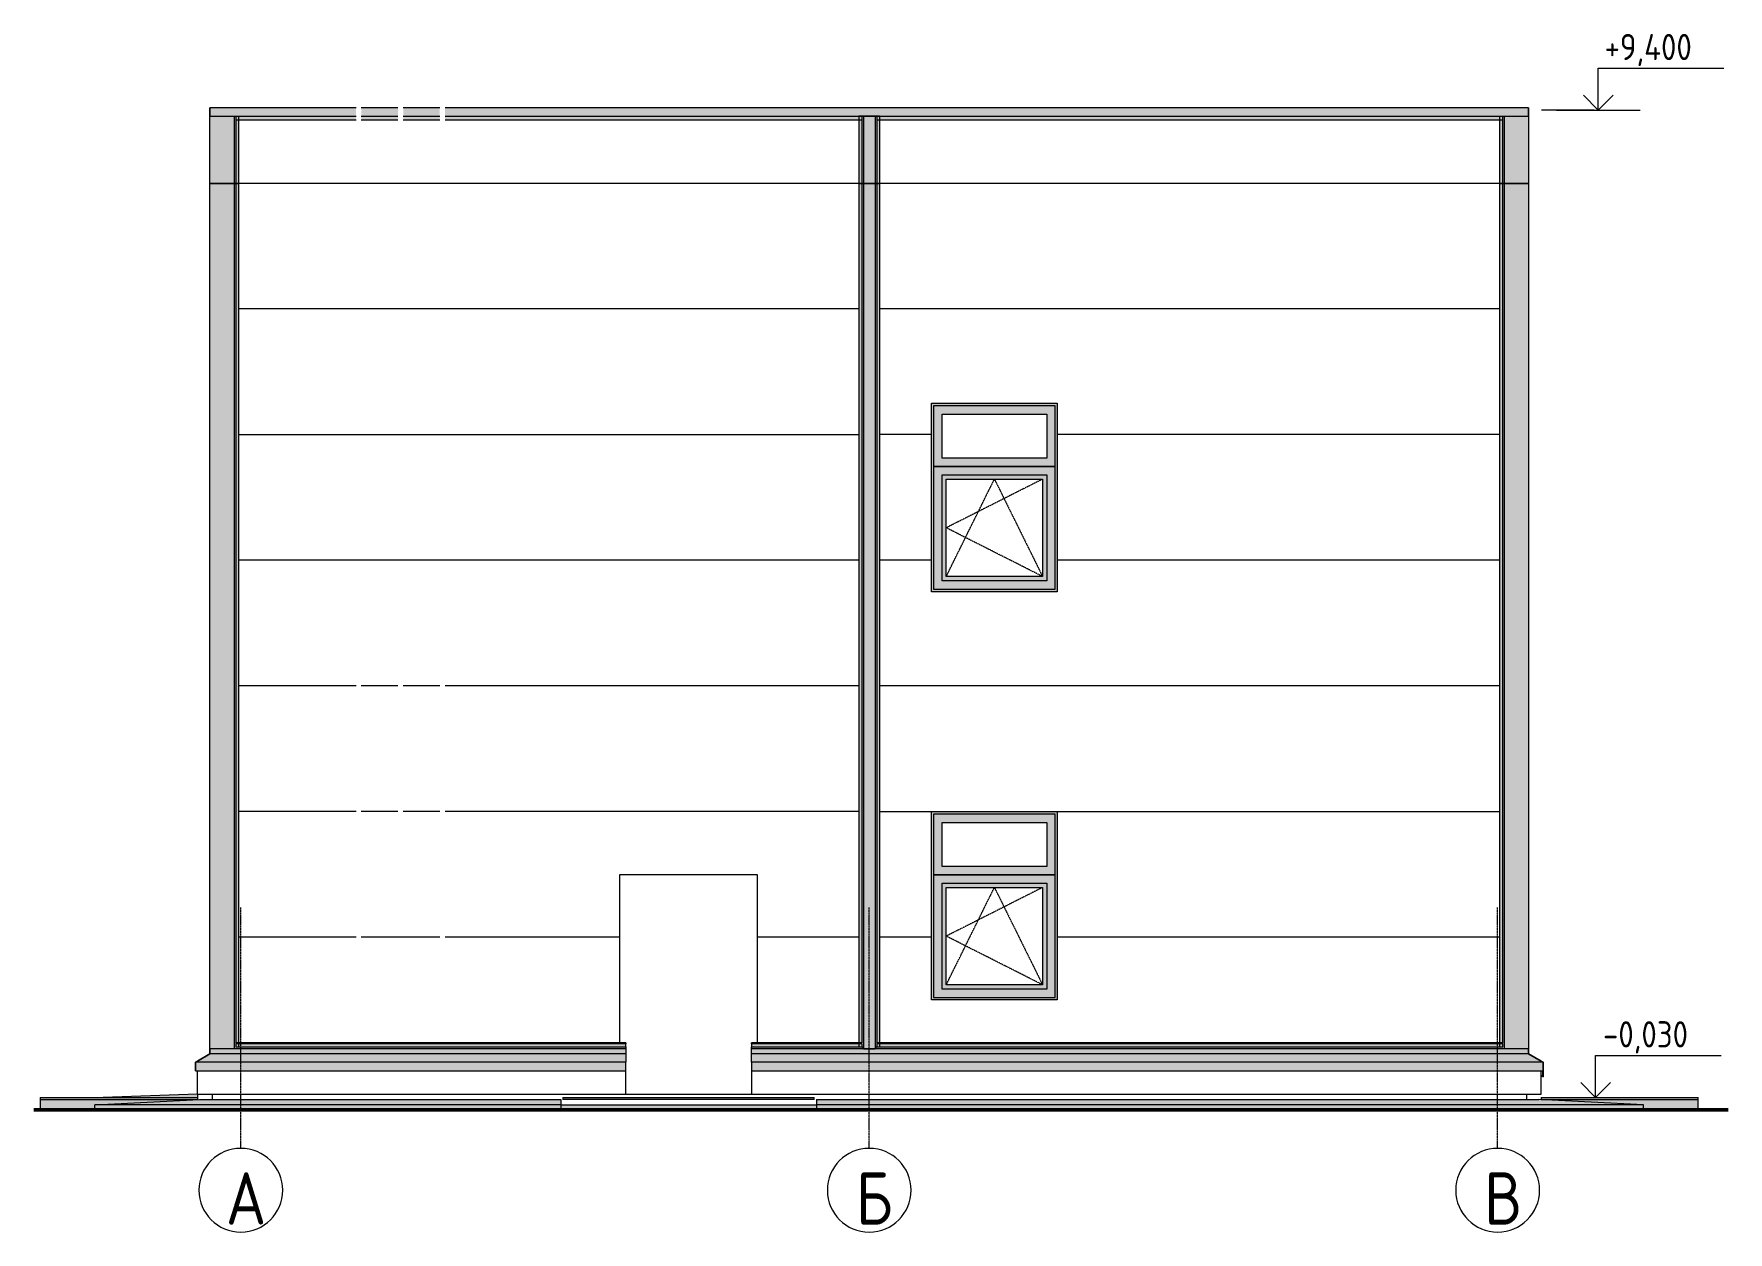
# Model space of a CAD drawing. Header units: millimetres. Extents: x -506865 to 151167, y -255180 to 83543.
# Drawn here: x 47489 to 63665, y -1317 to 10128 of the extents above; entities that cross this region are included whole.
import ezdxf

# ---------------------------------------------------------------- set-up
doc = ezdxf.new("R2010")
doc.units = ezdxf.units.MM
doc.linetypes.add('_ШПТ__20_т__2_5__Линия сетки', pattern=[25, 20, -2.5, 0, -2.5])
doc.linetypes.add('_ШТР__2__1_', pattern=[3, 2, -1])
for name, color, linetype, lineweight in [('Высотные отметки', 7, 'Continuous', 9), ('Обобщенные модели', 7, 'Continuous', 18), ('Оси', 7, 'Continuous', 9), ('Перекрытия', 7, 'Continuous', 18), ('Типовые аннотации', 7, 'Continuous', 9)]:
    doc.layers.add(name, color=color, linetype=linetype, lineweight=lineweight)
for name, color, linetype, lineweight, true_color in [('Каркас_Импост', 7, 'Continuous', 9, 0x0080c0), ('Линии', 7, 'Continuous', 9, 0x00a600), ('Монтажный зазор', 7, 'Continuous', 9, 0x808040), ('Окна', 7, 'Continuous', 9, 0x0080c0), ('Открывание', 7, '_ШТР__2__1_', 9, 0x373737), ('Фундамент несущей конструкции', 7, 'Continuous', 18, 0x400080)]:
    doc.layers.add(name, color=color, linetype=linetype, lineweight=lineweight, true_color=true_color)
doc.styles.add('GOST Common', font='', dxfattribs={"width": 0.9, "height": 350})
doc.styles.add('GOST Common_1', font='', dxfattribs={"width": 0.9, "height": 250})
doc.styles.get('GOST Common').set_extended_font_data('GOST Common')
doc.styles.get('GOST Common_1').set_extended_font_data('GOST Common')

# ---------------------------------------------------------------- blocks, each defined once
blk = doc.blocks.new('102_Окно_1Створка_Ф_ГОСТ23166-99 - 1160х1750_1170_h-1445330-_О__Ф__А-В__Восточный')
at = {"layer": 'Каркас_Импост', "true_color": 0xf7fbf5}
h = blk.add_hatch(color=7, dxfattribs=at)
h.paths.add_polyline_path([(7655, 5995), (7775, 5995), (7775, 6575), (6615, 6575), (6615, 5995), (7260, 5995)], flags=0)
h.paths.add_polyline_path([(7260, 6075), (6695, 6075), (6695, 6495), (7695, 6495), (7695, 6075), (7655, 6075)], flags=0)
h = blk.add_hatch(color=7, dxfattribs=at)
h.paths.add_polyline_path([(6615, 4825), (7775, 4825), (7775, 5995), (6615, 5995), (6615, 5100)], flags=0)
h.paths.add_polyline_path([(7695, 4905), (6695, 4905), (6695, 5915), (7695, 5915), (7695, 5100)], flags=0)
h = blk.add_hatch(color=7, dxfattribs=at)
h.paths.add_polyline_path([(6695, 4905), (7695, 4905), (7695, 5915), (6695, 5915), (6695, 5138)], flags=0)
h.paths.add_polyline_path([(7655, 4945), (6735, 4945), (6735, 5875), (7655, 5875), (7655, 5100)], flags=0)
at = {"layer": 'Монтажный зазор', "true_color": 0x7f7f7f}
h = blk.add_hatch(color=8, dxfattribs=at)
h.paths.add_polyline_path([(6595, 4800), (7795, 4800), (7795, 6600), (6595, 6600), (6595, 4825)], flags=0)
h.paths.add_polyline_path([(6695, 4825), (6615, 4825), (6615, 6575), (7775, 6575), (7775, 4825), (6735, 4825)], flags=0)
at = {"layer": 'Каркас_Импост', "color": 7}
for p, q in [((6615, 6575), (6615, 5995)), ((7775, 6575), (6615, 6575)), ((6695, 6495), (7695, 6495)), ((6695, 6075), (6695, 6495)), ((7695, 6495), (7695, 6075)), ((7775, 5995), (7775, 6575)), ((6615, 5995), (7775, 5995)), ((6615, 5995), (6615, 4825)), ((7775, 5995), (6615, 5995)), ((7695, 6075), (6695, 6075)), ((7775, 4825), (7775, 5995)), ((6695, 5915), (7695, 5915)), ((6695, 4905), (6695, 5915)), ((6735, 5875), (7655, 5875)), ((6735, 4945), (6735, 5875)), ((7655, 5875), (7655, 4945)), ((7695, 5915), (7695, 4905)), ((7695, 4905), (6695, 4905)), ((7655, 4945), (6735, 4945)), ((6615, 4825), (7775, 4825))]:
    blk.add_line(p, q, dxfattribs=at)
at = {"layer": 'Открывание', "color": 7}
for p, q in [((6735, 4945), (7195, 5875)), ((7655, 5875), (6735, 5410)), ((7195, 5875), (7655, 4945)), ((7655, 4945), (6735, 5410))]:
    blk.add_line(p, q, dxfattribs=at)
blk = doc.blocks.new('102_Окно_1Створка_Ф_ГОСТ23166-99 - 1160х1750_1170_h-V38-_О__Ф__А-В__Восточный')
at = {"layer": 'Каркас_Импост', "true_color": 0xf7fbf5}
h = blk.add_hatch(color=7, dxfattribs=at)
h.paths.add_polyline_path([(7655, 2095), (7775, 2095), (7775, 2675), (6615, 2675), (6615, 2095), (7260, 2095)], flags=0)
h.paths.add_polyline_path([(7695, 2175), (6695, 2175), (6695, 2595), (7695, 2595), (7695, 2397)], flags=0)
h = blk.add_hatch(color=7, dxfattribs=at)
h.paths.add_polyline_path([(7775, 925), (7775, 2095), (6615, 2095), (6615, 925), (7725, 925)], flags=0)
h.paths.add_polyline_path([(7260, 1005), (6695, 1005), (6695, 2015), (7695, 2015), (7695, 1005), (7655, 1005)], flags=0)
h = blk.add_hatch(color=7, dxfattribs=at)
h.paths.add_polyline_path([(6695, 1005), (7695, 1005), (7695, 2015), (6695, 2015), (6695, 1223)], flags=0)
h.paths.add_polyline_path([(7260, 1045), (6735, 1045), (6735, 1975), (7655, 1975), (7655, 1045)], flags=0)
at = {"layer": 'Монтажный зазор', "true_color": 0x7f7f7f}
h = blk.add_hatch(color=8, dxfattribs=at)
h.paths.add_polyline_path([(6595, 900), (7795, 900), (7795, 2700), (6595, 2700), (6595, 925)], flags=0)
h.paths.add_polyline_path([(6663, 925), (6615, 925), (6615, 2675), (7775, 2675), (7775, 925), (6665, 925)], flags=0)
at = {"layer": 'Каркас_Импост', "color": 7}
for p, q in [((6615, 2675), (6615, 2095)), ((7775, 2675), (6615, 2675)), ((6695, 2595), (7695, 2595)), ((6695, 2175), (6695, 2595)), ((7695, 2595), (7695, 2175)), ((7775, 2095), (7775, 2675)), ((7695, 2175), (6695, 2175)), ((6615, 2095), (7775, 2095)), ((6615, 2095), (6615, 925)), ((7775, 2095), (6615, 2095)), ((6695, 2015), (7695, 2015)), ((6695, 1005), (6695, 2015)), ((6735, 1975), (7655, 1975)), ((6735, 1045), (6735, 1975)), ((7655, 1975), (7655, 1045)), ((7695, 2015), (7695, 1005)), ((7775, 925), (7775, 2095)), ((7695, 1005), (6695, 1005)), ((7655, 1045), (6735, 1045)), ((6615, 925), (7775, 925))]:
    blk.add_line(p, q, dxfattribs=at)
at = {"layer": 'Открывание', "color": 7}
for p, q in [((6735, 1045), (7195, 1975)), ((7655, 1975), (6735, 1510)), ((7195, 1975), (7655, 1045)), ((7655, 1045), (6735, 1510))]:
    blk.add_line(p, q, dxfattribs=at)
blk = doc.blocks.new('190_ФЭ_Цоколь_Типовой - ФЭ-Ц1_140х80-1285859-_О__Ф__А-В__Восточный')
at = {"layer": 'Линии', "color": 7, "lineweight": 18}
for p, q in [((-295, 385), (-415, 315)), ((-295, 435), (-295, 385)), ((-415, 315), (-433, 305)), ((-433, 225), (-433, 305))]:
    blk.add_line(p, q, dxfattribs=at)
blk = doc.blocks.new('190_ФЭ_Цоколь_Типовой - ФЭ-Ц1_140х80-1286434-_О__Ф__А-В__Восточный')
at = {"layer": 'Обобщенные модели', "true_color": 0x9ea0a1}
for points in [[(-48, 482), (3675, 482), (3675, 491), (-51, 491), (-48, 482)], [(3675, 491), (3675, 492), (3652, 491)], [(-65, 305), (3675, 305), (3675, 385), (-295, 385), (-433, 305), (-105, 305)], [(-65, 385), (3675, 385), (3675, 435), (-295, 435), (-295, 385), (-105, 385)], [(-32, 435), (3675, 435), (3675, 452), (-48, 452), (-65, 435), (-48, 435)], [(1291, 452), (3675, 452), (3675, 482), (-22, 482), (-22, 452), (97, 452)], [(383, 225), (3675, 225), (3675, 305), (-433, 305), (-433, 225), (97, 225)]]:
    blk.add_hatch(color=253, dxfattribs=at).paths.add_polyline_path(points, flags=0)
at = {"layer": 'Линии', "color": 7, "lineweight": 18}
for p, q in [((3675, 492), (-22, 492)), ((3675, 492), (3675, 491)), ((3675, 491), (3675, 482)), ((-415, 315), (-295, 385)), ((-295, 385), (-295, 435)), ((3675, 452), (3675, 482)), ((3675, 452), (3675, 435)), ((3675, 435), (3675, 385)), ((3675, 385), (3675, 315)), ((-433, 305), (-415, 315)), ((-433, 305), (-433, 225)), ((-433, 225), (3675, 225)), ((3675, 315), (3675, 305)), ((3675, 225), (3675, 305))]:
    blk.add_line(p, q, dxfattribs=at)
at = {"layer": 'Обобщенные модели'}
for p, q in [((3675, 491), (-51, 491)), ((3675, 435), (-295, 435)), ((3675, 385), (-295, 385)), ((3675, 482), (-48, 482)), ((-48, 452), (3675, 452)), ((3675, 305), (-433, 305))]:
    blk.add_line(p, q, dxfattribs=at)
blk = doc.blocks.new('190_ФЭ_Цоколь_Типовой - ФЭ-Ц1_140х80-1286516-_О__Ф__А-В__Восточный')
at = {"layer": 'Обобщенные модели', "true_color": 0x9ea0a1}
h = blk.add_hatch(color=253, dxfattribs=at)
h.paths.add_polyline_path([(4875, 482), (5928, 482), (5931, 491), (4875, 491)], flags=0)
h.paths.add_polyline_path([(12048, 482), (12048, 482), (12051, 491), (6069, 491), (6072, 482), (12035, 482)], flags=0)
h = blk.add_hatch(color=253, dxfattribs=at)
h.paths.add_polyline_path([(4875, 452), (5928, 452), (5928, 482), (4875, 482)], flags=0)
h.paths.add_polyline_path([(12048, 452), (12048, 482), (6072, 482), (6072, 452), (12035, 452)], flags=0)
for points in [[(6411, 435), (12065, 435), (12048, 452), (6072, 452), (6055, 435), (5945, 435), (5928, 452), (4875, 452), (4875, 435), (6395, 435)], [(12065, 385), (12295, 385), (12295, 435), (4875, 435), (4875, 385), (12035, 385)], [(7260, 305), (12433, 305), (12294, 385), (4875, 385), (4875, 305), (6066, 305)], [(12415, 225), (12433, 225), (12433, 305), (4875, 305), (4875, 225), (12333, 225)]]:
    blk.add_hatch(color=253, dxfattribs=at).paths.add_polyline_path(points, flags=0)
at = {"layer": 'Линии', "color": 7, "lineweight": 18}
for p, q in [((4875, 491), (4875, 492)), ((5902, 492), (4875, 492)), ((4875, 482), (4875, 491)), ((12022, 492), (6098, 492)), ((4875, 482), (4875, 452)), ((4875, 435), (4875, 452)), ((4875, 385), (4875, 435)), ((4875, 315), (4875, 385)), ((12295, 435), (12295, 385)), ((12295, 385), (12415, 315)), ((4875, 305), (4875, 315)), ((4875, 305), (4875, 225)), ((4875, 225), (12433, 225)), ((12415, 315), (12433, 305)), ((12433, 225), (12433, 305))]:
    blk.add_line(p, q, dxfattribs=at)
at = {"layer": 'Обобщенные модели'}
for p, q in [((5931, 491), (4875, 491)), ((12051, 491), (6069, 491)), ((5928, 482), (4875, 482)), ((4875, 452), (5928, 452)), ((12295, 435), (4875, 435)), ((12295, 385), (4875, 385)), ((12048, 482), (6072, 482)), ((6072, 452), (12048, 452)), ((12433, 305), (4875, 305))]:
    blk.add_line(p, q, dxfattribs=at)
blk = doc.blocks.new('190_ФЭ_Цоколь_Типовой - ФЭ-Ц1_140х80-1287145-_О__Ф__А-В__Восточный')
at = {"layer": 'Линии', "color": 7, "lineweight": 18}
for p, q in [((12295, 385), (12295, 435)), ((12415, 315), (12295, 385)), ((12433, 305), (12415, 315)), ((12433, 305), (12433, 225))]:
    blk.add_line(p, q, dxfattribs=at)
blk = doc.blocks.new('190_ФЭ_Цоколь_Типовой - ФЭ-Ц1_140х80-1287549-_О__Ф__А-В__Восточный')
at = {"layer": 'Обобщенные модели', "true_color": 0x9ea0a1}
blk.add_hatch(color=253, dxfattribs=at).paths.add_polyline_path([(12433, 167), (12432, 169), (12432, 168)], flags=0)
at = {"layer": 'Линии', "color": 7, "lineweight": 18}
for p, q in [((12432, 169), (12416, 178)), ((12416, 178), (12416, 177)), ((12416, 177), (12433, 167)), ((12432, 169), (12432, 225)), ((12433, 225), (12433, 167))]:
    blk.add_line(p, q, dxfattribs=at)
blk = doc.blocks.new('190_ФЭ_Стена_Стык вертикальный - ФЭ-C1_110-1292974-_О__Ф__А-В__Восточный')
at = {"layer": 'Обобщенные модели', "true_color": 0xcfd0cf}
for points in [[(5905, 492), (5928, 492), (5928, 8700), (5902, 8700), (5902, 492)], [(5945, 435), (5945, 8700), (5928, 8700), (5928, 492), (5931, 491), (5928, 482), (5928, 452)], [(5945, 435), (6055, 435), (6055, 8700), (5945, 8700), (5945, 831)], [(6055, 435), (6072, 452), (6072, 482), (6069, 491), (6072, 492), (6072, 8700), (6055, 8700), (6055, 452)], [(6072, 492), (6098, 492), (6098, 8700), (6072, 8700), (6072, 831)]]:
    blk.add_hatch(color=254, dxfattribs=at).paths.add_polyline_path(points, flags=0)
at = {"layer": 'Линии', "color": 7, "lineweight": 18}
for p, q in [((5928, 8700), (5902, 8700)), ((5902, 8700), (5902, 491)), ((5945, 8700), (5928, 8700)), ((6055, 8700), (5945, 8700)), ((6072, 8700), (6055, 8700)), ((6098, 8700), (6072, 8700)), ((6098, 8700), (6098, 491)), ((5902, 482), (5902, 452)), ((5902, 452), (5928, 452)), ((5928, 452), (5945, 435)), ((5945, 435), (6055, 435)), ((6055, 435), (6072, 452)), ((6072, 452), (6098, 452)), ((6098, 482), (6098, 452))]:
    blk.add_line(p, q, dxfattribs=at)
at = {"layer": 'Обобщенные модели'}
for p, q in [((5928, 8700), (5928, 491)), ((5945, 8700), (5945, 435)), ((6055, 8700), (6055, 435)), ((6072, 8700), (6072, 491)), ((5928, 482), (5928, 452)), ((6072, 482), (6072, 452))]:
    blk.add_line(p, q, dxfattribs=at)
blk = doc.blocks.new('190_ФЭ_Парапет_Сэндвич - ФЭ-К1_150-1300843-_О__Ф__А-В__Восточный')
at = {"layer": 'Линии', "color": 7, "lineweight": 18}
blk.add_line((-295, 9420), (-295, 9340), dxfattribs=at)
blk = doc.blocks.new('190_ФЭ_Парапет_Сэндвич - ФЭ-К1_150-V40-_О__Ф__А-В__Восточный')
at = {"layer": 'Линии', "color": 7, "lineweight": 18}
blk.add_line((12295, 9340), (12295, 9420), dxfattribs=at)
blk = doc.blocks.new('190_ФЭ_Парапет_Сэндвич - ФЭ-К1_150-1300769-_О__Ф__А-В__Восточный')
at = {"layer": 'Обобщенные модели', "true_color": 0xcfd0cf}
h = blk.add_hatch(color=254, dxfattribs=at)
h.paths.add_polyline_path([(12105, 9340), (12295, 9340), (12295, 9420), (1950, 9420), (1950, 9340), (12065, 9340)], flags=0)
h.paths.add_polyline_path([(-295, 9340), (1100, 9340), (1100, 9420), (-295, 9420), (-295, 9400)], flags=0)
h.paths.add_polyline_path([(1150, 9340), (1500, 9340), (1500, 9420), (1150, 9420), (1150, 9400)], flags=0)
h.paths.add_polyline_path([(1550, 9340), (1900, 9340), (1900, 9420), (1550, 9420), (1550, 9400)], flags=0)
h = blk.add_hatch(color=254, dxfattribs=at)
h.paths.add_polyline_path([(6072, 9307), (12048, 9307), (12048, 9340), (1950, 9340), (1950, 9307), (5928, 9307), (5928, 9340), (6072, 9340)], flags=0)
h.paths.add_polyline_path([(-48, 9307), (1100, 9307), (1100, 9340), (-48, 9340)], flags=0)
h.paths.add_polyline_path([(1900, 9307), (1900, 9340), (1550, 9340), (1550, 9307)], flags=0)
h.paths.add_polyline_path([(1500, 9307), (1500, 9340), (1150, 9340), (1150, 9307), (1291, 9307)], flags=0)
at = {"layer": 'Линии', "color": 7, "lineweight": 18}
for p, q in [((1100, 9420), (-295, 9420)), ((-295, 9340), (-295, 9420)), ((1500, 9420), (1150, 9420)), ((1900, 9420), (1550, 9420)), ((12295, 9420), (1950, 9420)), ((12295, 9420), (12295, 9340)), ((-295, 9340), (1100, 9340)), ((-48, 9307), (1100, 9307)), ((1150, 9340), (1500, 9340)), ((1150, 9307), (1500, 9307)), ((1550, 9340), (1900, 9340)), ((1550, 9307), (1900, 9307)), ((1950, 9340), (12295, 9340)), ((1950, 9307), (5928, 9307)), ((6072, 9307), (12048, 9307))]:
    blk.add_line(p, q, dxfattribs=at)
blk = doc.blocks.new('190_ФЭ_Стена_Стык угловой внешний фигурный - ФЭ-У1_230х230-1304173-_О__Ф__А-В__Восточный')
at = {"layer": 'Обобщенные модели', "true_color": 0xcfd0cf}
for points in [[(12035, 492), (12048, 492), (12048, 8700), (12022, 8700), (12022, 492)], [(12065, 435), (12065, 8700), (12048, 8700), (12048, 492), (12051, 491), (12048, 482), (12048, 452), (12065, 435)], [(12105, 435), (12295, 435), (12295, 8700), (12065, 8700), (12065, 435)]]:
    blk.add_hatch(color=254, dxfattribs=at).paths.add_polyline_path(points, flags=0)
at = {"layer": 'Линии', "color": 7, "lineweight": 18}
for p, q in [((12022, 8700), (12048, 8700)), ((12022, 491), (12022, 8700)), ((12048, 8700), (12065, 8700)), ((12065, 8700), (12295, 8700)), ((12295, 8700), (12295, 435)), ((12022, 452), (12022, 482)), ((12295, 435), (12065, 435))]:
    blk.add_line(p, q, dxfattribs=at)
at = {"layer": 'Обобщенные модели'}
for p, q in [((12048, 491), (12048, 8700)), ((12065, 435), (12065, 8700)), ((12048, 452), (12048, 482))]:
    blk.add_line(p, q, dxfattribs=at)
blk = doc.blocks.new('190_ФЭ_Стена_Стык угловой внешний фигурный - ФЭ-У1_230х230-1304566-_О__Ф__А-В__Восточный')
at = {"layer": 'Обобщенные модели', "true_color": 0xcfd0cf}
for points in [[(-201, 435), (-65, 435), (-65, 8700), (-295, 8700), (-295, 435)], [(-65, 435), (-48, 452), (-48, 482), (-51, 491), (-48, 492), (-48, 8700), (-65, 8700), (-65, 435)]]:
    blk.add_hatch(color=254, dxfattribs=at).paths.add_polyline_path(points, flags=0)
h = blk.add_hatch(color=254, dxfattribs=at)
h.paths.add_polyline_path([(-48, 452), (-22, 452), (-22, 482), (-48, 482)], flags=0)
h.paths.add_polyline_path([(-48, 492), (-22, 492), (-22, 8700), (-48, 8700), (-48, 831)], flags=0)
at = {"layer": 'Линии', "color": 7, "lineweight": 18}
for p, q in [((-295, 8700), (-65, 8700)), ((-295, 435), (-295, 8700)), ((-65, 8700), (-48, 8700)), ((-48, 8700), (-22, 8700)), ((-22, 8700), (-22, 491)), ((-65, 435), (-295, 435)), ((-22, 482), (-22, 452))]:
    blk.add_line(p, q, dxfattribs=at)
at = {"layer": 'Обобщенные модели'}
for p, q in [((-65, 8700), (-65, 435)), ((-48, 8700), (-48, 491)), ((-48, 482), (-48, 452))]:
    blk.add_line(p, q, dxfattribs=at)
blk = doc.blocks.new('190_ФЭ_Стена_Стык угловой внешний фигурный - ФЭ-У1_230х230-1307851-_О__Ф__А-В__Восточный')
at = {"layer": 'Обобщенные модели', "true_color": 0xcfd0cf}
for points in [[(-295, 8700), (-65, 8700), (-65, 9340), (-295, 9340)], [(-48, 8700), (-48, 9340), (-65, 9340), (-65, 8700)], [(-32, 8700), (-22, 8700), (-23, 9307), (-48, 9307), (-48, 8700)]]:
    blk.add_hatch(color=254, dxfattribs=at).paths.add_polyline_path(points, flags=0)
at = {"layer": 'Линии', "color": 7, "lineweight": 18}
for p, q in [((-295, 9340), (-65, 9340)), ((-295, 8700), (-295, 9340)), ((-65, 9340), (-48, 9340)), ((-48, 9340), (-22, 9340)), ((-22, 9340), (-22, 8700)), ((-65, 8700), (-295, 8700)), ((-48, 8700), (-65, 8700)), ((-22, 8700), (-48, 8700))]:
    blk.add_line(p, q, dxfattribs=at)
at = {"layer": 'Обобщенные модели'}
for p, q in [((-65, 9340), (-65, 8700)), ((-48, 9340), (-48, 8700))]:
    blk.add_line(p, q, dxfattribs=at)
blk = doc.blocks.new('190_ФЭ_Стена_Стык вертикальный - ФЭ-C1_110-1306445-_О__Ф__А-В__Восточный')
at = {"layer": 'Обобщенные модели', "true_color": 0xcfd0cf}
for points in [[(5903, 8700), (5928, 8700), (5928, 9307), (5902, 9307), (5902, 8700)], [(5945, 8700), (5945, 9340), (5928, 9340), (5928, 8700)], [(6055, 8700), (6055, 9340), (5945, 9340), (5945, 8700), (6010, 8700)], [(6055, 8700), (6072, 8700), (6072, 9340), (6055, 9340), (6055, 9307)], [(6098, 8700), (6097, 9307), (6072, 9307), (6072, 8700), (6097, 8700)]]:
    blk.add_hatch(color=254, dxfattribs=at).paths.add_polyline_path(points, flags=0)
at = {"layer": 'Линии', "color": 7, "lineweight": 18}
for p, q in [((5928, 9340), (5902, 9340)), ((5902, 9340), (5902, 8700)), ((5945, 9340), (5928, 9340)), ((6055, 9340), (5945, 9340)), ((6072, 9340), (6055, 9340)), ((6098, 9340), (6072, 9340)), ((6098, 9340), (6098, 8700)), ((5902, 8700), (5928, 8700)), ((5928, 8700), (5945, 8700)), ((5945, 8700), (6055, 8700)), ((6055, 8700), (6072, 8700)), ((6072, 8700), (6098, 8700))]:
    blk.add_line(p, q, dxfattribs=at)
at = {"layer": 'Обобщенные модели'}
for p, q in [((5928, 9340), (5928, 8700)), ((5945, 9340), (5945, 8700)), ((6055, 9340), (6055, 8700)), ((6072, 9340), (6072, 8700))]:
    blk.add_line(p, q, dxfattribs=at)
blk = doc.blocks.new('190_ФЭ_Стена_Стык угловой внешний фигурный - ФЭ-У1_230х230-1306185-_О__Ф__А-В__Восточный')
at = {"layer": 'Обобщенные модели', "true_color": 0xcfd0cf}
for points in [[(12048, 8700), (12048, 9307), (12022, 9307), (12023, 8700), (12032, 8700)], [(12048, 8700), (12065, 8700), (12065, 9340), (12048, 9340), (12048, 9307)], [(12065, 8700), (12295, 8700), (12295, 9340), (12065, 9340), (12065, 9307)]]:
    blk.add_hatch(color=254, dxfattribs=at).paths.add_polyline_path(points, flags=0)
at = {"layer": 'Линии', "color": 7, "lineweight": 18}
for p, q in [((12022, 9340), (12048, 9340)), ((12022, 8700), (12022, 9340)), ((12048, 9340), (12065, 9340)), ((12065, 9340), (12295, 9340)), ((12295, 9340), (12295, 8700)), ((12048, 8700), (12022, 8700)), ((12065, 8700), (12048, 8700)), ((12295, 8700), (12065, 8700))]:
    blk.add_line(p, q, dxfattribs=at)
at = {"layer": 'Обобщенные модели'}
for p, q in [((12048, 8700), (12048, 9340)), ((12065, 8700), (12065, 9340))]:
    blk.add_line(p, q, dxfattribs=at)
blk = doc.blocks.new('Ось сетки - Круг_Ø8 мм-6577-_О__Ф__А-В__Восточный')
at = {"layer": 'Оси', "lineweight": 20}
for start, end in [(360, 180), (180, 360)]:
    blk.add_arc((0, -1900), 400, start, end, dxfattribs=at)
blk = doc.blocks.new('Высотные отметки - Стрелка вверх-5091-_О__Ф__А-В__Восточный')
at = {"layer": 'Типовые аннотации'}
for p, q in [((14316, 7000), (15516, 7000)), ((14316, 6600), (14316, 7000)), ((13916, 6600), (14716, 6600))]:
    blk.add_line(p, q, dxfattribs=at)
at = {"layer": 'Типовые аннотации', "lineweight": 20}
for q in [(14175, 6741), (14458, 6741)]:
    blk.add_line((14316, 6600), q, dxfattribs=at)

msp = doc.modelspace()

# ---------------------------------------------------------------- hatches: boundary and pattern name
at = {"layer": 'Перекрытия', "true_color": 0xbabfc5}
for points in [[(49045, -30), (49050, -30), (49050, 0), (48151, -30), (48369, -30)], [(47970, -150), (48070, -150), (48070, -100), (49050, -50), (47550, -50), (47550, -150)], [(63378, -150), (63378, -50), (61880, -51), (62858, -100), (62858, -150), (62958, -150)]]:
    msp.add_hatch(color=9, dxfattribs=at).paths.add_polyline_path(points, flags=0)
at = {"layer": 'Перекрытия', "true_color": 0xc0c0c0}
for points in [[(48070, -50), (49050, -50), (49050, -30), (47550, -30), (47550, -50), (47970, -50)], [(53990, -50), (54940, -50), (54940, -30), (52540, -30), (52540, -50), (53940, -50)], [(62694, -50), (63378, -50), (63378, -30), (61880, -30), (61880, -50), (61885, -50)]]:
    msp.add_hatch(color=9, dxfattribs=at).paths.add_polyline_path(points, flags=0)
at = {"layer": 'Перекрытия', "true_color": 0xb9d0cb}
for points in [[(48070, -100), (52520, -100), (52520, -50), (49070, -50), (48369, -85)], [(50756, -150), (52520, -150), (52520, -100), (48070, -100), (48070, -150), (49563, -150)], [(62858, -100), (61858, -50), (54960, -50), (54960, -100), (62694, -100)], [(62858, -150), (62858, -100), (54960, -100), (54960, -150), (62694, -150)]]:
    msp.add_hatch(color=9, dxfattribs=at).paths.add_polyline_path(points, flags=0)
at = {"layer": 'Фундамент несущей конструкции', "true_color": 0xbabfc5}
msp.add_hatch(color=9, dxfattribs=at).paths.add_polyline_path([(53144, -150), (54960, -150), (54960, -100), (52520, -100), (52520, -150), (53140, -150)], flags=0)

# ---------------------------------------------------------------- linework, layer by layer
at = {"layer": 'Высотные отметки'}
for p, q in [((62385, 9400), (62426, 9400)), ((62003, -30), (62399, -30)), ((63113, -30), (63358, -30))]:
    msp.add_line(p, q, dxfattribs=at)
at = {"layer": 'Линии', "color": 7, "true_color": 0xffffff}
msp.add_line((62385, 9400), (61885, 9400), dxfattribs=at)
at = {"layer": 'Линии', "color": 7, "lineweight": 18}
for p, q in [((50565, 8700), (49443, 8700)), ((55367, 8700), (50511, 8700)), ((50965, 8700), (50615, 8700)), ((51365, 8700), (51015, 8700)), ((61487, 8700), (55563, 8700)), ((50565, 7500), (49443, 7500)), ((55367, 7500), (50565, 7500)), ((50965, 7500), (50615, 7500)), ((51365, 7500), (51015, 7500)), ((61487, 7500), (55563, 7500)), ((56060, 4800), (56060, 6600)), ((56060, 6600), (57260, 6600)), ((57260, 6600), (57260, 4800)), ((49443, 6300), (50560, 6300)), ((50560, 6300), (55367, 6300)), ((56060, 6300), (55563, 6300)), ((61487, 6300), (57260, 6300)), ((50565, 5100), (49443, 5100)), ((55367, 5100), (50565, 5100)), ((56060, 5100), (55563, 5100)), ((61487, 5100), (57260, 5100)), ((57260, 4800), (56060, 4800)), ((50565, 3900), (49443, 3900)), ((50965, 3900), (50615, 3900)), ((51365, 3900), (51015, 3900)), ((55367, 3900), (51415, 3900)), ((61487, 3900), (55563, 3900)), ((50565, 2700), (49443, 2700)), ((50965, 2700), (50615, 2700)), ((51365, 2700), (51015, 2700)), ((52690, 2700), (51415, 2700)), ((55367, 2700), (52572, 2700)), ((55563, 2700), (61487, 2700)), ((56060, 900), (56060, 2700)), ((57260, 2700), (57260, 900)), ((53085, 492), (53085, 2100)), ((53085, 2100), (54395, 2100)), ((54395, 2100), (54395, 492)), ((50565, 1500), (49443, 1500)), ((51365, 1500), (50615, 1500)), ((53085, 1500), (51415, 1500)), ((55367, 1500), (54395, 1500)), ((56060, 1500), (55563, 1500)), ((61487, 1500), (57260, 1500)), ((57260, 900), (56060, 900)), ((49050, 0), (49050, 225)), ((53140, 0), (53140, 225)), ((54340, 225), (54340, 0)), ((61880, 0), (61880, 225)), ((49050, 0), (48151, -30)), ((49050, 0), (61880, 0)), ((49050, 0), (49050, -30)), ((49190, 0), (49190, -50)), ((61740, 0), (61740, -50)), ((47550, -30), (47550, -150)), ((47550, -30), (49050, -30)), ((47550, -50), (49050, -50)), ((48070, -100), (49070, -50)), ((48070, -150), (48070, -100)), ((49050, -30), (49050, -50)), ((49070, -50), (52520, -50)), ((52520, -50), (52520, -150)), ((52520, -100), (54960, -100)), ((52540, -30), (54940, -30)), ((52540, -30), (52540, -50)), ((54940, -50), (52540, -50)), ((54940, -50), (54940, -30)), ((54960, -50), (54960, -150)), ((54960, -50), (61858, -50)), ((62858, -100), (61858, -50)), ((61880, -30), (63378, -30)), ((61880, -30), (61880, -50)), ((61880, -50), (63378, -50)), ((62858, -150), (62858, -100)), ((63378, -150), (63378, -30))]:
    msp.add_line(p, q, dxfattribs=at)
at = {"layer": 'Линии', "color": 7, "lineweight": 50}
msp.add_line((63665, -150), (47489, -150), dxfattribs=at)
at = {"layer": 'Оси', "linetype": '_ШПТ__20_т__2_5__Линия сетки'}
for p, q in [((49465, -517), (49465, 1783)), ((55465, -517), (55465, 1783)), ((61465, -517), (61465, 1783))]:
    msp.add_line(p, q, dxfattribs=at)
at = {"layer": 'Перекрытия'}
for p, q in [((52520, -100), (48070, -100)), ((62858, -100), (54960, -100))]:
    msp.add_line(p, q, dxfattribs=at)

# ---------------------------------------------------------------- block references
at = {"layer": 'Высотные отметки', "lineweight": 20}
for p in [(48110, 2800), (48083, -6630)]:
    msp.add_blockref('Высотные отметки - Стрелка вверх-5091-_О__Ф__А-В__Восточный', p, dxfattribs=at)
at = {"layer": 'Обобщенные модели'}
for name in ['190_ФЭ_Парапет_Сэндвич - ФЭ-К1_150-1300843-_О__Ф__А-В__Восточный', '190_ФЭ_Парапет_Сэндвич - ФЭ-К1_150-1300769-_О__Ф__А-В__Восточный', '190_ФЭ_Парапет_Сэндвич - ФЭ-К1_150-V40-_О__Ф__А-В__Восточный', '190_ФЭ_Стена_Стык угловой внешний фигурный - ФЭ-У1_230х230-1307851-_О__Ф__А-В__Восточный', '190_ФЭ_Стена_Стык вертикальный - ФЭ-C1_110-1306445-_О__Ф__А-В__Восточный', '190_ФЭ_Стена_Стык угловой внешний фигурный - ФЭ-У1_230х230-1306185-_О__Ф__А-В__Восточный', '190_ФЭ_Стена_Стык угловой внешний фигурный - ФЭ-У1_230х230-1304566-_О__Ф__А-В__Восточный', '190_ФЭ_Стена_Стык вертикальный - ФЭ-C1_110-1292974-_О__Ф__А-В__Восточный', '190_ФЭ_Стена_Стык угловой внешний фигурный - ФЭ-У1_230х230-1304173-_О__Ф__А-В__Восточный', '190_ФЭ_Цоколь_Типовой - ФЭ-Ц1_140х80-1286434-_О__Ф__А-В__Восточный', '190_ФЭ_Цоколь_Типовой - ФЭ-Ц1_140х80-1286516-_О__Ф__А-В__Восточный', '190_ФЭ_Цоколь_Типовой - ФЭ-Ц1_140х80-1285859-_О__Ф__А-В__Восточный', '190_ФЭ_Цоколь_Типовой - ФЭ-Ц1_140х80-1287145-_О__Ф__А-В__Восточный', '190_ФЭ_Цоколь_Типовой - ФЭ-Ц1_140х80-1287549-_О__Ф__А-В__Восточный']:
    msp.add_blockref(name, (49465, 0), dxfattribs=at)
at = {"layer": 'Окна', "color": 7}
for name in ['102_Окно_1Створка_Ф_ГОСТ23166-99 - 1160х1750_1170_h-1445330-_О__Ф__А-В__Восточный', '102_Окно_1Створка_Ф_ГОСТ23166-99 - 1160х1750_1170_h-V38-_О__Ф__А-В__Восточный']:
    msp.add_blockref(name, (49465, 0), dxfattribs=at)
at = {"layer": 'Оси', "lineweight": 20}
for p in [(49465, 983), (55465, 983), (61465, 983)]:
    msp.add_blockref('Ось сетки - Круг_Ø8 мм-6577-_О__Ф__А-В__Восточный', p, dxfattribs=at)

# ---------------------------------------------------------------- texts
at = {"layer": 'Высотные отметки', "char_height": 250, "attachment_point": 1, "line_spacing_factor": 1.022761, "style": 'GOST Common_1'}
for s, insert, width in [('+9,400', (62486, 10127), 1055.98), ('-0,030', (62471, 697), 1028.82)]:
    msp.add_mtext(s, dxfattribs=dict(at, insert=insert, width=width))
at = {"layer": 'Оси', "char_height": 500, "attachment_point": 1, "style": 'GOST Common'}
for s, insert, width in [('\\fGOST Common|b0|i0|c204|p34|;\\W.9;А', (49322, -745), 346.33), ('\\fGOST Common|b0|i0|c204|p34|;\\W.9;Б', (55337, -745), 310.25), ('\\fGOST Common|b0|i0|c204|p34|;\\W.9;В', (61337, -745), 310.25)]:
    msp.add_mtext(s, dxfattribs=dict(at, insert=insert, width=width))

doc.saveas('drawing.dxf')
